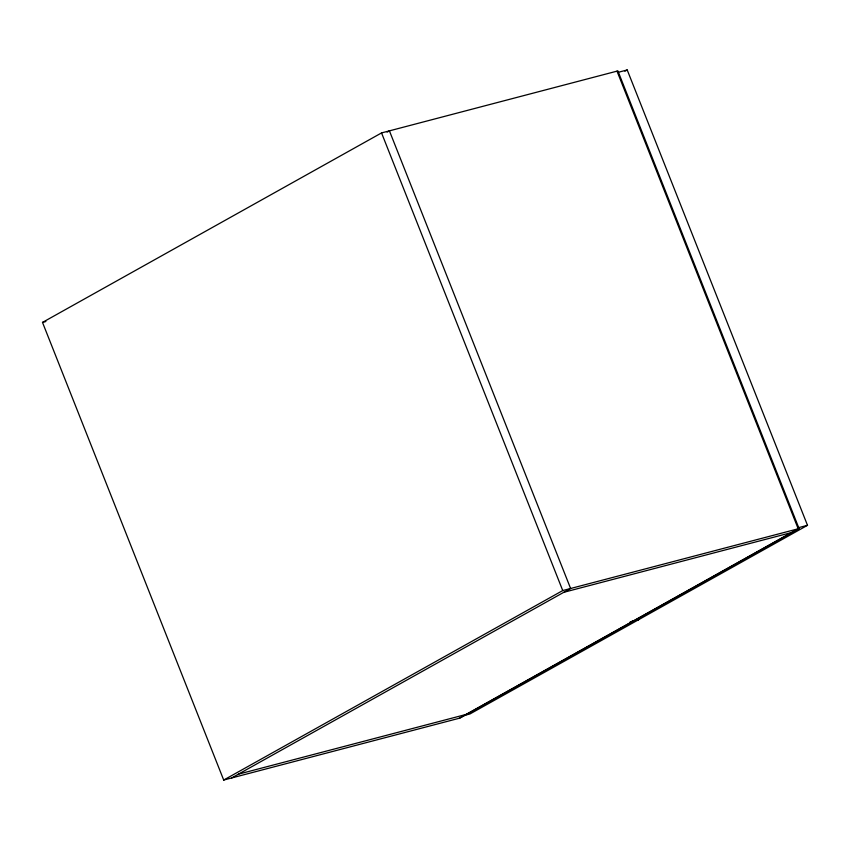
<?xml version="1.0" encoding="UTF-8"?>
<svg xmlns="http://www.w3.org/2000/svg" width="850" height="850" viewBox="0 0 850 850"><rect width="100%" height="100%" fill="white"/><g stroke="black" fill="none" stroke-linecap="round" stroke-linejoin="round"><path stroke-width="1.27" d="M42.5 322.405L381.544 132.919L617.886 70.911L799.074 528.562L460.031 718.048L223.699 780.045L42.5 322.405L45.879 321.513M387.111 132.143L389.417 130.847L570.616 588.497L231.572 777.984M624.899 71.241L627.215 69.955L807.5 525.311L469.965 713.957L462.74 715.849M223.699 780.045L562.742 590.559L799.074 528.562M459.159 718.271L798.203 528.785L617.004 71.145M617.578 72.473L627.215 69.955M799.074 527.521L807.5 525.311M563.837 592.291L792.296 532.344M631.699 621.424L638.924 619.523M630.116 621.945L638.541 619.735M238.351 774.191L466.82 714.255M381.544 132.919L562.742 590.559"/></g></svg>
